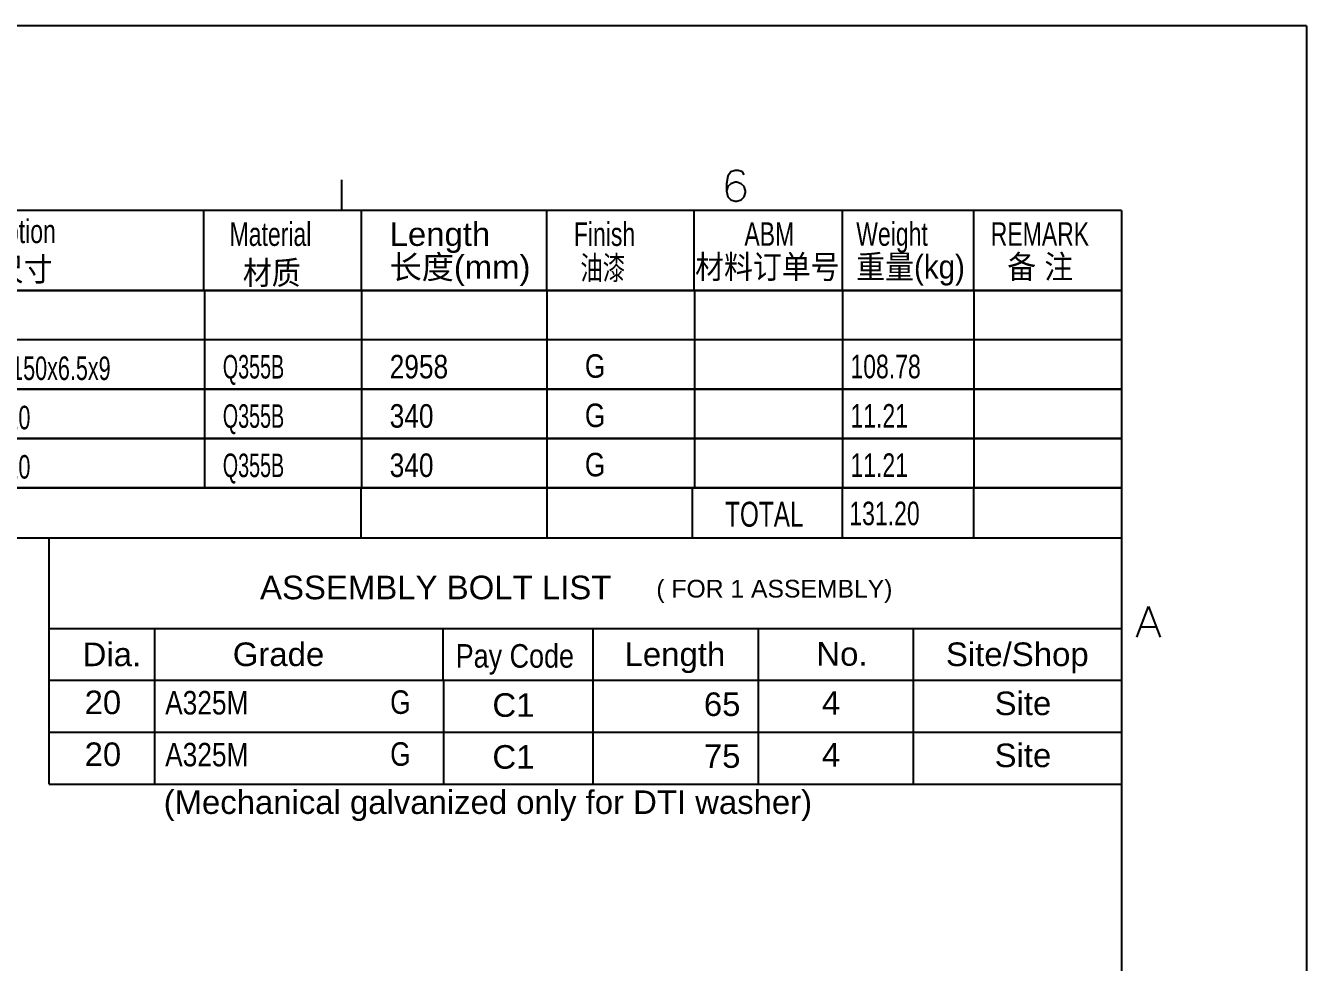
# Model space of a CAD drawing. Header units: millimetres. Extents: x -170 to 250, y -82 to 215.
# Drawn here: x 146 to 250, y 138.6 to 214.6 of the extents above; entities that cross this region are included whole.
import ezdxf

# ---------------------------------------------------------------- set-up
doc = ezdxf.new("R2010")
doc.units = ezdxf.units.MM
doc.styles.add('Arial', font='ARIAL.TTF', dxfattribs={"height": 0.2})
doc.styles.add('Arial Narrow', font='ARIALN.TTF', dxfattribs={"height": 0.2})

# ---------------------------------------------------------------- blocks, each defined once
blk = doc.blocks.new('Unknown-234524981-42923')
at = {"color": 7, "linetype": 'Continuous'}
for p, q in [((234.97, 199.57), (72.08, 199.57)), ((160.45, 193.08), (160.45, 199.57)), ((173.26, 193.08), (173.26, 199.57)), ((188.31, 193.08), (188.31, 199.57)), ((200.27, 193.08), (200.27, 199.57)), ((212.3, 193.08), (212.3, 199.57)), ((222.96, 193.08), (222.96, 199.57)), ((234.97, 199.57), (234.97, 193.08)), ((234.95, 193.08), (72.01, 193.08)), ((72.01, 193.08), (234.97, 193.08)), ((160.5, 193.08), (160.5, 189.08)), ((173.25, 193.08), (173.25, 189.08)), ((188.3, 193.08), (188.3, 189.08)), ((200.3, 193.08), (200.3, 189.08)), ((212.3, 193.08), (212.3, 189.08)), ((222.97, 193.08), (222.97, 189.08)), ((234.97, 193.08), (234.97, 189.08)), ((234.95, 189.08), (72.01, 189.08)), ((234.96, 189.08), (72.01, 189.08)), ((160.5, 189.08), (160.5, 185.08)), ((173.25, 189.08), (173.25, 185.08)), ((188.3, 189.08), (188.3, 185.08)), ((200.3, 189.08), (200.3, 185.08)), ((212.3, 189.08), (212.3, 185.08)), ((222.97, 189.08), (222.97, 185.08)), ((234.97, 189.08), (234.97, 185.08)), ((72.01, 185.08), (234.97, 185.08)), ((234.96, 185.08), (72.01, 185.08)), ((160.5, 185.08), (160.5, 181.08)), ((173.25, 185.08), (173.25, 181.08)), ((188.3, 185.08), (188.3, 181.08)), ((200.3, 185.08), (200.3, 181.08)), ((212.3, 185.08), (212.3, 181.08)), ((222.97, 185.08), (222.97, 181.08)), ((234.97, 185.08), (234.97, 181.08)), ((72.01, 181.08), (234.97, 181.08)), ((234.96, 181.08), (72.01, 181.08)), ((160.5, 181.08), (160.5, 177.08)), ((173.25, 181.08), (173.25, 177.08)), ((188.3, 181.08), (188.3, 177.08)), ((200.3, 181.08), (200.3, 177.08)), ((212.3, 181.08), (212.3, 177.08)), ((222.97, 181.08), (222.97, 177.08)), ((234.97, 181.08), (234.97, 177.08)), ((72.01, 177.08), (234.97, 177.08)), ((234.9, 177.08), (72.01, 177.08)), ((173.21, 177.08), (173.21, 173.01)), ((188.29, 177.08), (188.29, 173)), ((200.11, 177.08), (200.11, 173.08)), ((212.29, 177.08), (212.29, 173)), ((222.95, 177.08), (222.95, 173)), ((234.97, 177.08), (234.97, 173)), ((234.89, 173), (72, 173))]:
    blk.add_line(p, q, dxfattribs=at)
at = {"color": 3, "style": 'Arial'}
for s, height, width, p in [('Description', 1.9102, 0.7, (139.09, 196.93)), ('ABM', 1.91, 0.7, (204.34, 196.71)), ('Weight', 1.91, 0.7, (213.42, 196.71)), ('REMARK', 1.91, 0.7, (224.34, 196.71)), ('截面尺寸', 1.91, 0.9, (138.79, 193.85)), ('材料订单号', 1.91, 0.9, (200.34, 194.05)), ('重量(kg)', 1.91, 0.9, (213.42, 194.05)), ('备 注', 1.91, 0.9, (225.68, 194.05))]:
    blk.add_text(s, height=height, dxfattribs=dict(at, width=width)).set_placement(p)
at = {"color": 3, "linetype": 'Continuous'}
for s, height, style, width, p in [('Material', 1.91, 'Arial', 0.7, (162.54, 196.7)), ('Finish', 1.91, 'Arial', 0.7, (190.49, 196.7)), ('材质', 1.91, 'Arial', 0.9, (163.62, 193.57)), ('油漆', 1.91, 'Arial', 0.7, (191.02, 193.96)), ('HN300x150x6.5x9', 1.9089, 'Arial Narrow', 0.8, (138.49, 185.82)), ('Q355B', 1.91, 'Arial', 0.6, (161.99, 185.94)), ('2958', 1.91, 'Arial', 0.8, (175.54, 185.95)), ('G', 1.91, 'Arial', 0.8, (191.39, 186)), ('108.78', 1.91, 'Arial', 0.7, (212.95, 185.96)), ('PL20x210', 1.909, 'Arial Narrow', 0.8, (138.49, 181.82)), ('Q355B', 1.91, 'Arial', 0.6, (161.99, 181.94)), ('340', 1.91, 'Arial', 0.8, (175.54, 181.95)), ('G', 1.91, 'Arial', 0.8, (191.39, 182)), ('11.21', 1.91, 'Arial', 0.7, (212.95, 181.96)), ('G', 1.91, 'Arial', 0.8, (191.39, 178)), ('PL20x210', 1.909, 'Arial Narrow', 0.8, (138.49, 177.82)), ('Q355B', 1.91, 'Arial', 0.6, (161.99, 177.94)), ('340', 1.91, 'Arial', 0.8, (175.54, 177.95)), ('11.21', 1.91, 'Arial', 0.7, (212.95, 177.96)), ('TOTAL', 2.022, 'Arial', 0.7, (202.77, 173.92)), ('131.20', 1.91, 'Arial', 0.7, (212.86, 174.04))]:
    blk.add_text(s, height=height, dxfattribs=dict(at, style=style, width=width)).set_placement(p)
at = {"color": 3, "style": 'Arial'}
for s, p in [('Length', (175.54, 196.7)), ('长度(mm)', (175.54, 194.03))]:
    blk.add_text(s, height=1.91, dxfattribs=at).set_placement(p)
blk = doc.blocks.new('Unknown-234524981-42924')
at = {"color": 7, "linetype": 'Continuous'}
for p, q in [((147.87, 173), (147.87, 161.46)), ((234.97, 173), (234.97, 161.46)), ((147.87, 165.66), (234.97, 165.66)), ((156.48, 161.46), (156.48, 165.66)), ((179.89, 161.47), (179.89, 165.66)), ((192.05, 161.46), (192.05, 165.66)), ((205.47, 165.66), (205.47, 161.46)), ((218.04, 165.66), (218.04, 161.46)), ((147.87, 161.46), (234.97, 161.46)), ((147.88, 157.26), (147.88, 161.46)), ((156.48, 157.25), (156.48, 161.45)), ((179.93, 157.25), (179.93, 161.45)), ((192.05, 157.25), (192.05, 161.45)), ((205.47, 161.45), (205.47, 157.25)), ((218.04, 161.45), (218.04, 157.25)), ((234.97, 161.45), (234.96, 157.25)), ((147.87, 157.25), (234.97, 157.25)), ((147.88, 153.05), (147.88, 157.25)), ((156.48, 153.04), (156.48, 157.24)), ((179.93, 153.04), (179.93, 157.24)), ((192.05, 153.04), (192.05, 157.24)), ((205.47, 157.24), (205.47, 153.04)), ((218.04, 157.23), (218.04, 153.04)), ((234.97, 157.24), (234.96, 153.04)), ((147.87, 153.04), (234.97, 153.04))]:
    blk.add_line(p, q, dxfattribs=at)
at = {"color": 7, "style": 'Arial'}
blk.add_text('ASSEMBLY BOLT LIST', height=1.9143, dxfattribs=at).set_placement((165.01, 168.03))
at = {"color": 7, "linetype": 'Continuous'}
for s, height, style, p in [('( FOR 1 ASSEMBLY)', 1.4358, 'Arial', (197.19, 168.17)), ('Dia.', 1.914, 'Arial', (150.61, 162.6)), ('Grade', 1.914, 'Arial', (162.8, 162.61)), ('Pay Code', 1.909, 'Arial Narrow', (180.9, 162.48)), ('Length', 1.914, 'Arial', (194.61, 162.61)), ('No.', 1.914, 'Arial', (210.18, 162.64)), ('Site/Shop', 1.914, 'Arial', (220.7, 162.61)), ('C1', 1.914, 'Arial', (183.88, 158.49)), ('C1', 1.914, 'Arial', (183.88, 154.28)), ('(Mechanical galvanized only for DTI washer)', 1.9102, 'Arial', (157.19, 150.61))]:
    blk.add_text(s, height=height, dxfattribs=dict(at, style=style)).set_placement(p)
at = {"color": 8, "linetype": 'Continuous', "style": 'Arial'}
for s, p in [('20', (150.77, 158.71)), ('65', (201.05, 158.56)), ('4', (210.63, 158.66)), ('Site', (224.66, 158.63)), ('20', (150.77, 154.5)), ('75', (201.05, 154.35)), ('4', (210.63, 154.45)), ('Site', (224.66, 154.41))]:
    blk.add_text(s, height=1.91, dxfattribs=at).set_placement(p)
at = {"color": 8, "linetype": 'Continuous', "style": 'Arial', "width": 0.8}
for s, p in [('A325M', (157.31, 158.68)), ('G', (175.58, 158.73)), ('A325M', (157.31, 154.47)), ('G', (175.58, 154.52))]:
    blk.add_text(s, height=1.91, dxfattribs=at).set_placement(p)
blk = doc.blocks.new('Unknown-234524981-42933')
at = {"color": 7, "linetype": 'Continuous'}
for p, q in [((249.97, 214.57), (-170.03, 214.57)), ((249.97, 214.57), (249.97, -82.43)), ((203.6, 202.82), (203.24, 202.7)), ((203.83, 202.82), (203.6, 202.82)), ((204.19, 202.7), (203.83, 202.82)), ((171.63, 202.07), (171.63, 199.57)), ((203, 202.35), (202.88, 201.75)), ((202.88, 201.75), (202.88, 201.16)), ((203.24, 202.7), (203, 202.35)), ((203.24, 201.75), (203, 201.51)), ((203.6, 201.87), (203.24, 201.75)), ((203.72, 201.87), (203.6, 201.87)), ((204.07, 201.75), (203.72, 201.87)), ((204.31, 201.51), (204.07, 201.75)), ((204.31, 202.47), (204.19, 202.7)), ((203, 201.51), (202.88, 201.16)), ((202.88, 201.16), (203, 200.68)), ((204.43, 201.16), (204.31, 201.51)), ((204.31, 200.68), (204.43, 201.04)), ((204.43, 201.04), (204.43, 201.16)), ((203, 200.68), (203.24, 200.44)), ((203.24, 200.44), (203.6, 200.32)), ((203.6, 200.32), (203.72, 200.32)), ((203.72, 200.32), (204.07, 200.44)), ((204.07, 200.44), (204.31, 200.68)), ((234.97, 199.57), (-145.03, 199.57)), ((234.97, 199.57), (234.97, -67.43)), ((236.2, 164.95), (237.15, 167.45)), ((237.15, 167.45), (238.1, 164.95)), ((236.56, 165.78), (237.75, 165.78))]:
    blk.add_line(p, q, dxfattribs=at)

msp = doc.modelspace()

# ---------------------------------------------------------------- block references
for name in ['Unknown-234524981-42933', 'Unknown-234524981-42923', 'Unknown-234524981-42924']:
    msp.add_blockref(name, (0, 0))

doc.saveas('drawing.dxf')
